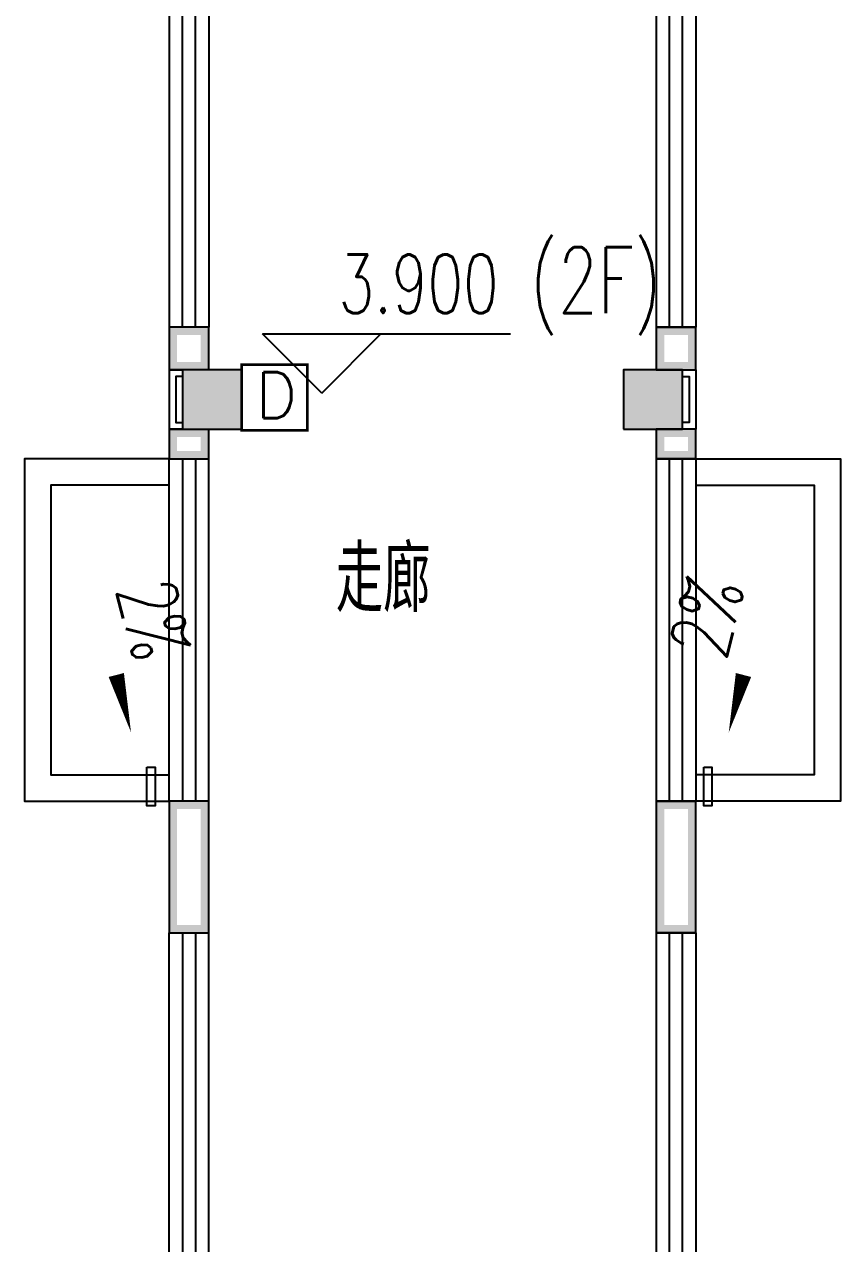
# Model space of a CAD drawing. Extents: x 101023 to 279373, y -114511 to 293844.
# Drawn here: x 226030 to 232230, y 71727 to 80988 of the extents above; entities that cross this region are included whole.
import ezdxf
from ezdxf.enums import TextEntityAlignment as Align

# ---------------------------------------------------------------- set-up
doc = ezdxf.new("R2010")
doc.units = 0
doc.header["$LTSCALE"] = 1000
doc.header["$MEASUREMENT"] = 0
for name, color, linetype in [('COLUMN', 2, 'Continuous'), ('DIM_ELEV', 3, 'Continuous'), ('DIM_SYMB', 3, 'Continuous'), ('EQUIP-消防', 3, 'Continuous'), ('PUB_HATCH', 8, 'Continuous'), ('PUB_TEXT', 7, 'Continuous'), ('PUB_WALL', 2, 'Continuous'), ('STAIR', 2, 'Continuous'), ('WALL', 2, 'Continuous'), ('WINDOW', 2, 'Continuous')]:
    doc.layers.add(name, color=color, linetype=linetype)
doc.styles.add('_TCH_DIM', font='simplex.shx', dxfattribs={"bigfont": 'gbcbig.shx'})
doc.styles.get("Standard").update_dxf_attribs({"font": 'simplex.shx', "width": 0.8, "bigfont": 'gbcbig.shx'})

# ---------------------------------------------------------------- blocks, each defined once
blk = doc.blocks.new('$WINLIB2D$00000001')
at = {"color": 0}
for points in [[(-0.5, 0.5), (-0.5, -0.5)], [(-0.5, 0.5), (0.5, 0.5)], [(0.5, -0.5), (0.5, 0.5)], [(0.5, 0.1667), (-0.5, 0.1667)], [(0.5, -0.1667), (-0.5, -0.1667)], [(-0.5, -0.5), (0.5, -0.5)]]:
    blk.add_lwpolyline(points, dxfattribs=at)
blk = doc.blocks.new('_FZH')
blk.add_lwpolyline([(-0.5, -0.5), (0.5, -0.5), (0.5, 0.5), (-0.5, 0.5)], close=True)
at = {"layer": 'PUB_HATCH'}
blk.add_solid([(-0.5, -0.5), (0.5, -0.5), (-0.5, 0.5), (0.5, 0.5)], dxfattribs=at)
blk = doc.blocks.new('A$C54854E18')
at = {"layer": 'PUB_WALL'}
for points in [[(111150, 31405.5), (110850, 31405.5), (110910, 31345.5), (111090, 31345.5)], [(110850, 31405.5), (110850, 31080.5), (110910, 31140.5), (110910, 31345.5)], [(111150, 31080.5), (111150, 31405.5), (111090, 31345.5), (111090, 31140.5)], [(114850, 31405.5), (114550, 31405.5), (114610, 31345.5), (114790, 31345.5)], [(114550, 31405.5), (114550, 31080.5), (114610, 31140.5), (114610, 31345.5)], [(114850, 31080.5), (114850, 31405.5), (114790, 31345.5), (114790, 31140.5)], [(110850, 31080.5), (111150, 31080.5), (111090, 31140.5), (110910, 31140.5)], [(114550, 31080.5), (114850, 31080.5), (114790, 31140.5), (114610, 31140.5)], [(111399.9, 31080.5), (110949.9, 31080.5), (111009.9, 31020.5), (111339.9, 31020.5)], [(110949.9, 31080.5), (110949.9, 30630.5), (111009.9, 30690.5), (111009.9, 31020.5)], [(111399.9, 30630.5), (111399.9, 31080.5), (111339.9, 31020.5), (111339.9, 30690.5)], [(114749.9, 31080.5), (114299.9, 31080.5), (114359.9, 31020.5), (114689.9, 31020.5)], [(114299.9, 31080.5), (114299.9, 30630.5), (114359.9, 30690.5), (114359.9, 31020.5)], [(114749.9, 30630.5), (114749.9, 31080.5), (114689.9, 31020.5), (114689.9, 30690.5)], [(110949.9, 30630.5), (111399.9, 30630.5), (111339.9, 30690.5), (111009.9, 30690.5)], [(114299.9, 30630.5), (114749.9, 30630.5), (114689.9, 30690.5), (114359.9, 30690.5)], [(110850, 30630.5), (110850, 30405.5), (110910, 30465.5), (110910, 30570.5)], [(111150, 30630.5), (110850, 30630.5), (110910, 30570.5), (111090, 30570.5)], [(111150, 30405.5), (111150, 30630.5), (111090, 30570.5), (111090, 30465.5)], [(114550, 30630.5), (114550, 30405.5), (114610, 30465.5), (114610, 30570.5)], [(114850, 30630.5), (114550, 30630.5), (114610, 30570.5), (114790, 30570.5)], [(114850, 30405.5), (114850, 30630.5), (114790, 30570.5), (114790, 30465.5)], [(110850, 30405.5), (111150, 30405.5), (111090, 30465.5), (110910, 30465.5)], [(114550, 30405.5), (114850, 30405.5), (114790, 30465.5), (114610, 30465.5)], [(110850, 27805.5), (110850, 26805.5), (110910, 26865.5), (110910, 27745.5)], [(111150, 27805.5), (110850, 27805.5), (110910, 27745.5), (111090, 27745.5)], [(111150, 26805.5), (111150, 27805.5), (111090, 27745.5), (111090, 26865.5)], [(114550, 27805.5), (114550, 26805.5), (114610, 26865.5), (114610, 27745.5)], [(114850, 27805.5), (114550, 27805.5), (114610, 27745.5), (114790, 27745.5)], [(114850, 26805.5), (114850, 27805.5), (114790, 27745.5), (114790, 26865.5)], [(110850, 26805.5), (111150, 26805.5), (111090, 26865.5), (110910, 26865.5)], [(114550, 26805.5), (114850, 26805.5), (114790, 26865.5), (114610, 26865.5)]]:
    blk.add_hatch(color=256, dxfattribs=at).paths.add_polyline_path(points)
for points in [[(110949.9, 31080.5), (110850, 31080.5), (110850, 30630.5), (110950, 30630.5)], [(110949.9, 31030.5), (110900, 31030.5), (110900, 30680.5), (110950, 30680.5)], [(114750, 31080.5), (114850, 31080.5), (114850, 30630.5), (114750, 30630.5)], [(114750, 31030.5), (114800, 31030.5), (114800, 30680.5), (114750, 30680.5)], [(110849.9, 30405.5), (109750.3, 30405.5), (109749.9, 27805.5), (110849.9, 27805.5)], [(114849.9, 30405.5), (115949.9, 30405.5), (115949.9, 27805.5), (114849.9, 27805.5)], [(110849.9, 30205.5), (109950.3, 30205.5), (109949.9, 28005.5), (110849.9, 28005.5)], [(114849.9, 30205.5), (115749.9, 30205.5), (115749.9, 28005.5), (114849.9, 28005.5)]]:
    blk.add_lwpolyline(points)
for points in [[(110680.3, 28064), (110742.8, 28064), (110742.8, 27770.5), (110680.3, 27770.5)], [(114909.8, 28064), (114972.3, 28064), (114972.3, 27770.5), (114909.8, 27770.5)]]:
    blk.add_lwpolyline(points, close=True)
at = {"layer": 'DIM_ELEV'}
for p, q in [((112008.1, 30904.6), (111558.1, 31354.6)), ((111558.1, 31354.6), (113441.6, 31354.6)), ((112008.1, 30904.6), (112458.1, 31354.6))]:
    blk.add_line(p, q, dxfattribs=at)
at = {"layer": 'DIM_SYMB'}
for points in [[(110162.8, 29874, 0, 0, 0), (110559.8, 28327.5, 0, 120, 0), (110447.9, 28763.3, 0, 0, 0)], [(115497.3, 29874, 0, 0, 0), (115100.3, 28327.5, 0, 120, 0), (115212.2, 28763.3, 0, 0, 0)]]:
    blk.add_lwpolyline(points, format="xyseb", dxfattribs=at)
at = {"layer": 'WALL'}
for p, q in [((111150, 31405.5), (110850, 31405.5)), ((110850, 31405.5), (110850, 31080.5)), ((111150, 31080.5), (111150, 31405.5)), ((114850, 31405.5), (114550, 31405.5)), ((114550, 31405.5), (114550, 31080.5)), ((114850, 31080.5), (114850, 31405.5)), ((110850, 31080.5), (110949.9, 31080.5)), ((114550, 31080.5), (114850, 31080.5)), ((110850, 30630.5), (110850, 30405.5)), ((110949.9, 30630.5), (110850, 30630.5)), ((111150, 30405.5), (111150, 30630.5)), ((114550, 30630.5), (114550, 30405.5)), ((114850, 30630.5), (114550, 30630.5)), ((114850, 30405.5), (114850, 30630.5)), ((110850, 30405.5), (111150, 30405.5)), ((114550, 30405.5), (114850, 30405.5)), ((110850, 27805.5), (110850, 26805.5)), ((111150, 27805.5), (110850, 27805.5)), ((111150, 26805.5), (111150, 27805.5)), ((114550, 27805.5), (114550, 26805.5)), ((114850, 27805.5), (114550, 27805.5)), ((114850, 26805.5), (114850, 27805.5)), ((110850, 26805.5), (111150, 26805.5)), ((114550, 26805.5), (114850, 26805.5))]:
    blk.add_line(p, q, dxfattribs=at)
at = {"layer": 'COLUMN', "xscale": 449.9999995698454, "yscale": 450.0000001150183, "zscale": 450.0000001150183, "rotation": 8.893475490288708e-09}
for p in [(111174.9, 30855.5), (114524.9, 30855.5)]:
    blk.add_blockref('_FZH', p, dxfattribs=at)
at = {"layer": 'WINDOW', "yscale": 300}
for p, xscale, zscale, rotation in [((111000, 32705.5), -2600, 2600, 90), ((114700, 32705.5), 2600, 2600, 270), ((111000, 29105.5), -2600, -2600, 270), ((114700, 29105.5), 2600, 2600, 270), ((111000, 25505.5), -2600, -2600, 270), ((114700, 25505.5), 2600, 2600, 270)]:
    blk.add_blockref('$WINLIB2D$00000001', p, dxfattribs=dict(at, xscale=xscale, zscale=zscale, rotation=rotation))
at = {"layer": 'DIM_ELEV', "color": 7, "style": '_TCH_DIM', "width": 0.705882}
blk.add_text('3.900', height=446.25, dxfattribs=at).set_placement((112136.6, 31512.1))
at = {"layer": 'DIM_SYMB', "color": 7, "style": '_TCH_DIM', "width": 0.705882}
for rotation, p in [(284.39744, (110443, 29415.9)), (75.60256, (115075.4, 28863.8))]:
    blk.add_text('2%', height=446.25, rotation=rotation, dxfattribs=at).set_placement(p)
at = {"layer": 'PUB_TEXT', "style": '_TCH_DIM', "width": 0.705882}
blk.add_text('(2F)', height=500, dxfattribs=at).set_placement((113591.6, 31512.1))
at = {"layer": 'PUB_TEXT'}
blk.add_text('走廊', height=500, dxfattribs=at).set_placement((112115.4, 29242.7))
blk = doc.blocks.new('$equip$00002755')
for p, q in [((0.5, 0.5), (-0.5, 0.5)), ((-0.5, 0.5), (-0.5, -0.5)), ((0.5, -0.5), (0.5, 0.5)), ((-0.5, -0.5), (0.5, -0.5))]:
    blk.add_line(p, q)
at = {"const_width": 0.04}
blk.add_lwpolyline([(-0.5, 0.5), (0.5, 0.5), (0.5, -0.5), (-0.5, -0.5), (-0.5, 0.5), (0.5, 0.5)], dxfattribs=at)
for p in [(0, 0.5), (-0.5, 0), (0.5, 0), (-0.027, -0.5)]:
    blk.add_point(p)
at = {"color": 7}
blk.add_attdef('$TEXT$', text='', height=0.4, dxfattribs=at).set_placement((0.026, -0.008), align=Align.MIDDLE_CENTER)
at = {"color": 7, "flags": 1}
for tag, height, p in [('A', 0.00002, (0, 0)), ('B', 0.4, (0.755, -0.254))]:
    blk.add_attdef(tag, text='', height=height, dxfattribs=at).set_placement(p, align=Align.MIDDLE_CENTER)

msp = doc.modelspace()

# ---------------------------------------------------------------- block references
at = {"layer": 'EQUIP-消防', "ltscale": 5}
ref = msp.add_blockref('$equip$00002755', (227929.5, 78153.6), dxfattribs=dict(at, xscale=500, yscale=500, zscale=500))
ref.add_attrib('$TEXT$', 'D', dxfattribs={"layer": '0', "color": 7, "height": 350}).set_placement((227942.4, 78172.5), align=Align.MIDDLE_CENTER)
at = {"layer": 'STAIR'}
msp.add_blockref('A$C54854E18', (116279.6, 47282.7), dxfattribs=at)

doc.saveas('drawing.dxf')
